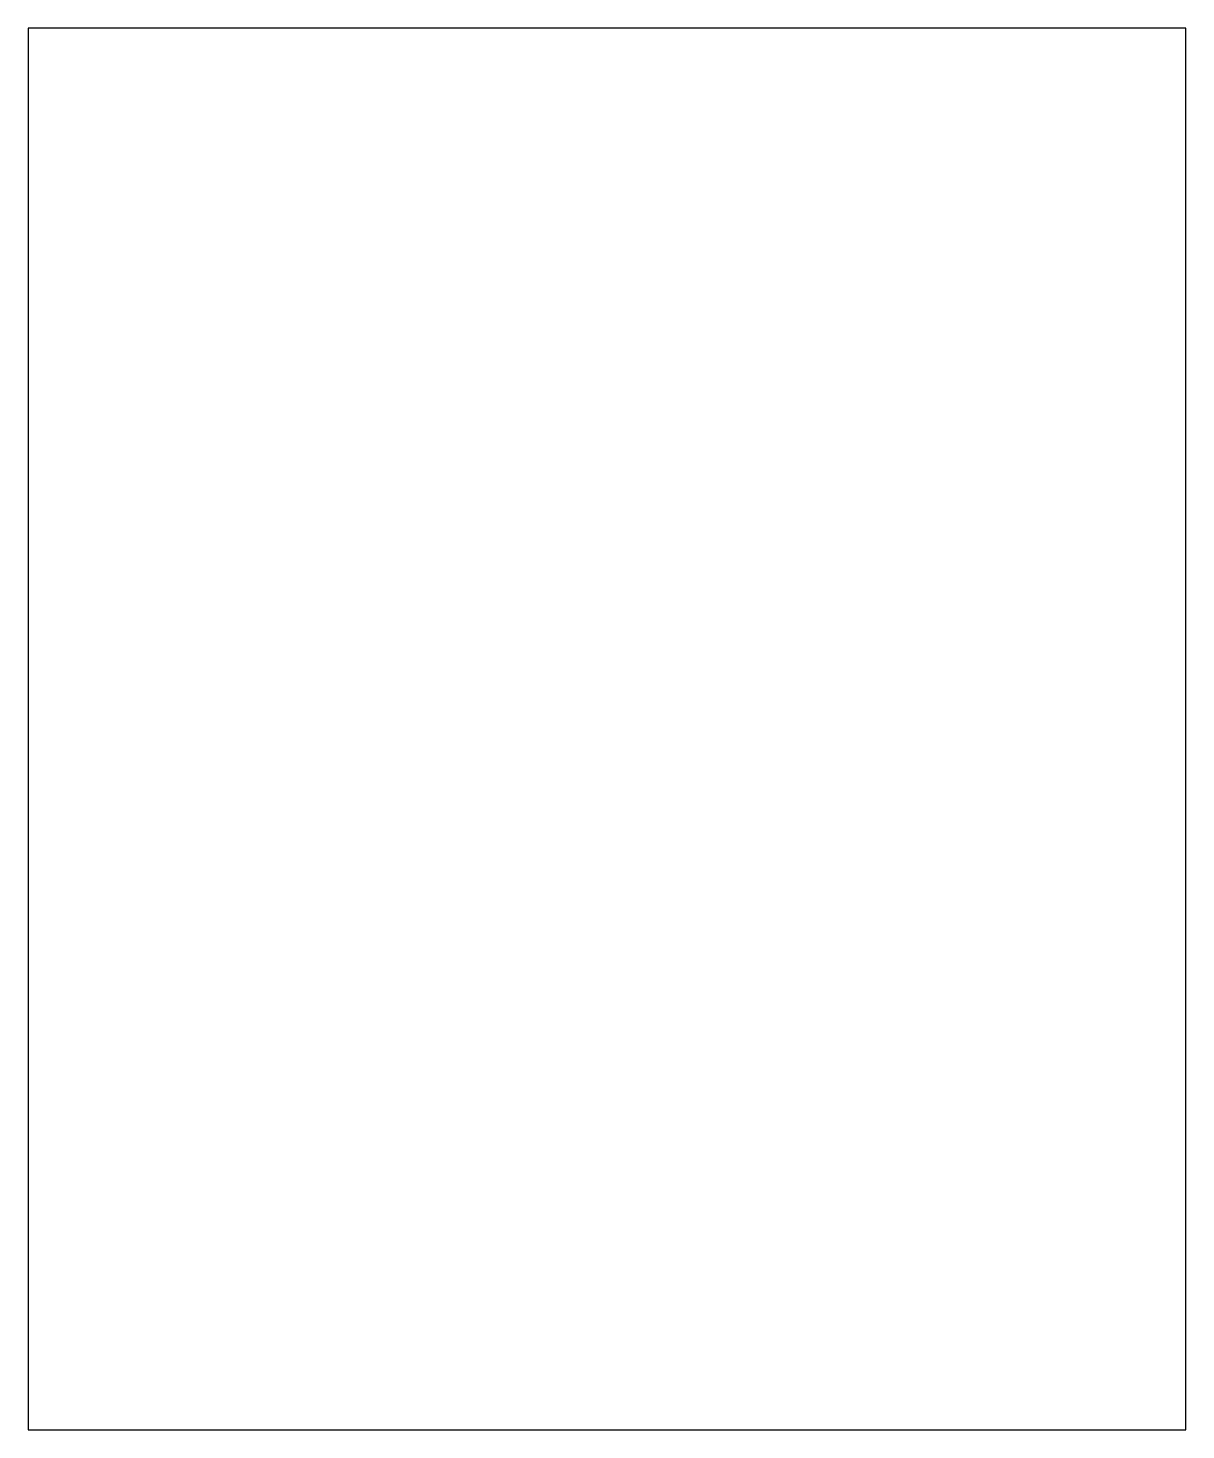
# Model space of a CAD drawing. Header units: millimetres. Extents: x -296 to 296, y -358 to 358.
import ezdxf

# ---------------------------------------------------------------- set-up
doc = ezdxf.new("R2010")
doc.units = ezdxf.units.MM

msp = doc.modelspace()

# ---------------------------------------------------------------- linework, layer by layer
for p, q in [((296, 358.5), (-296, 358.5)), ((-296, 358.5), (-296, -358.5)), ((296, -358.5), (296, 358.5)), ((-296, -358.5), (296, -358.5))]:
    msp.add_line(p, q)

doc.saveas('drawing.dxf')
